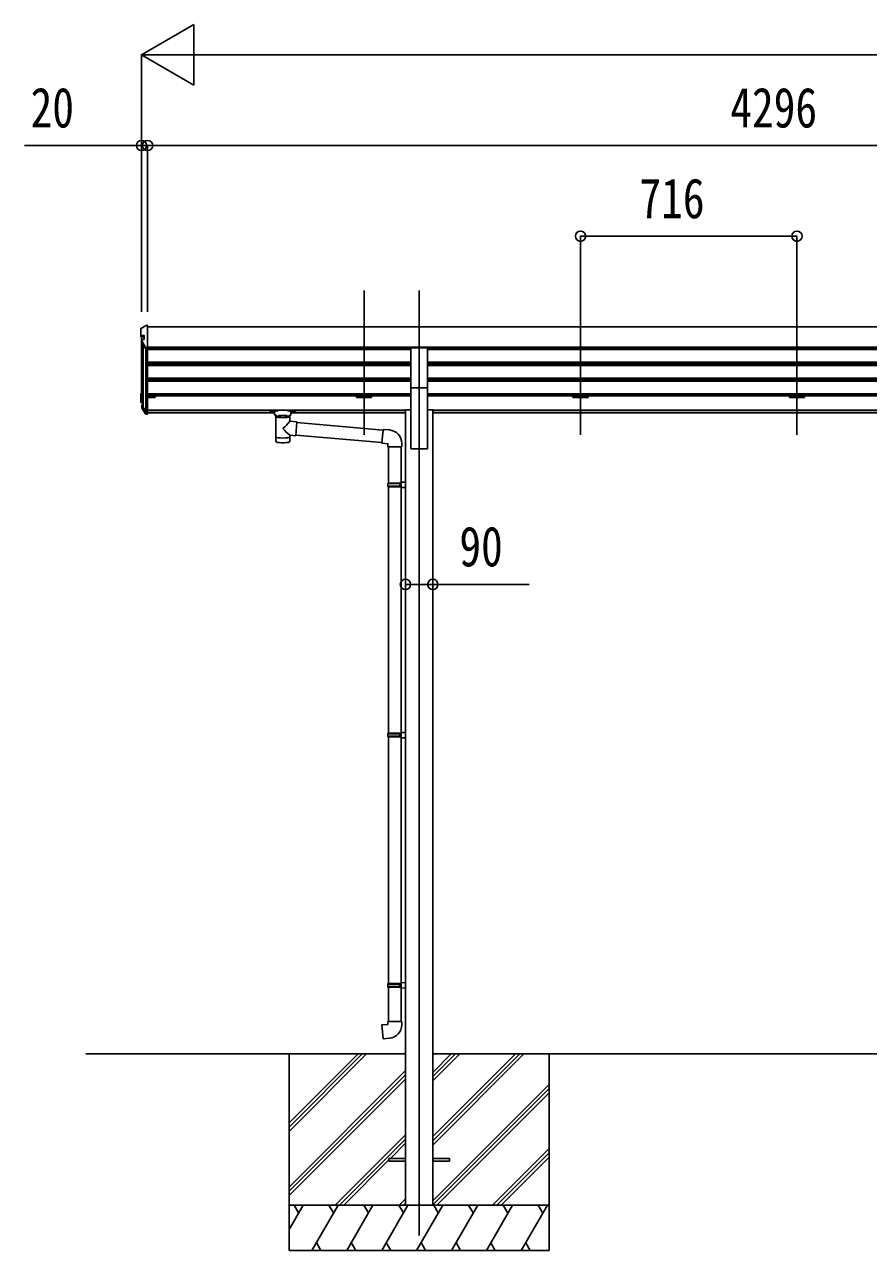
# Model space of a CAD drawing. Units: millimetres, scale not verified. Extents: x -16820 to 16820, y -11880 to 11880.
# Drawn here: x -7777 to -4985, y -6850 to -2797 of the extents above; entities that cross this region are included whole.
import ezdxf
from ezdxf.enums import TextEntityAlignment as Align

# ---------------------------------------------------------------- set-up
doc = ezdxf.new("R2010")
doc.units = ezdxf.units.MM
doc.header["$LTSCALE"] = 50
for name, color, linetype in [('0-4_YKK_12', 2, 'Continuous'), ('0-5_YKK_13', 4, 'Continuous'), ('0-6_YKK_A1', 4, 'Continuous'), ('0-7_YKK_D', 6, 'Continuous')]:
    doc.layers.add(name, color=color, linetype=linetype)
doc.styles.add('ＭＳ ゴシック', font='')
doc.styles.get('ＭＳ ゴシック').set_extended_font_data('MS Gothic')

msp = doc.modelspace()

# ---------------------------------------------------------------- linework, layer by layer
at = {"layer": '0-4_YKK_12'}
for p, q in [((-6653.91, -3675.6), (-6653.91, -4153.12)), ((-6471.72, -3675.6), (-6471.72, -4153.12)), ((-5937.91, -3675.6), (-5937.91, -4153.12)), ((-5221.91, -3675.6), (-5221.91, -4153.12)), ((-6471.72, -4106.44), (-6471.72, -6800.01))]:
    msp.add_line(p, q, dxfattribs=at)
at = {"layer": '0-5_YKK_13'}
for p, q in [((-7391.92, -3823.14), (-7391.92, -3802.11)), ((-7370.94, -3790.81), (-7369.92, -3790.81)), ((-7369.92, -3864.88), (-7369.92, -3790.81)), ((-7391.92, -3827.71), (-7391.92, -3823.14)), ((-7389.92, -3829.7), (-7381.12, -3829.7)), ((-7389.55, -3840.48), (-7389.55, -3844.66)), ((-7389.31, -3845.61), (-7377.69, -3866.95)), ((-7375.93, -3864.88), (-7369.92, -3864.88)), ((-7375.93, -3867.99), (-7369.92, -3867.99)), ((-6499.22, -3997.44), (-6499.22, -3865.64)), ((-6499.22, -3865.64), (-6444.22, -3865.64)), ((-6444.22, -3997.44), (-6444.22, -3865.64)), ((-6499.22, -3997.44), (-6444.22, -3997.44)), ((-7391.92, -4018.26), (-7391.92, -4039.18)), ((-7391.92, -4045.74), (-7391.92, -4039.18)), ((-7390.42, -4018.26), (-7390.42, -4039.18)), ((-7389.92, -4039.67), (-7385.15, -4039.67)), ((-7389.92, -4041.16), (-7385.15, -4041.16)), ((-7385.15, -4047.7), (-7389.92, -4047.7)), ((-7389.55, -4056.12), (-7389.55, -4062.28)), ((-7389.31, -4057.07), (-7377.69, -4078.41)), ((-7387.99, -4056.36), (-7376.37, -4077.7)), ((-7384.95, -4054.09), (-7387.66, -4054.14)), ((-7384.95, -4055.49), (-7387.58, -4055.63)), ((-7384.95, -4056.01), (-7387.58, -4056.15)), ((-7386.8, -4058.02), (-7376.2, -4077.47)), ((-7375.93, -4077.96), (-7369.92, -4077.96)), ((-7375.93, -4079.45), (-7369.92, -4079.45)), ((-7375.93, -4084.55), (-7369.92, -4084.55)), ((-7369.92, -4077.96), (-7369.92, -4077.69)), ((-7369.92, -4079.45), (-7369.92, -4077.96)), ((-7369.92, -4084.55), (-7369.92, -4079.45)), ((-6965.21, -4075.67), (-6965.21, -4073.66)), ((-6949.71, -4086.28), (-6949.71, -4075.78)), ((-6944.06, -4093.85), (-6949.71, -4086.28)), ((-6948.76, -4074.06), (-6948.76, -4071.94)), ((-6896.67, -4071.94), (-6948.76, -4071.94)), ((-6948.76, -4074.06), (-6938.6, -4074.06)), ((-6945.62, -4093.28), (-6945.62, -4163.69)), ((-6944.05, -4093.86), (-6944.04, -4094.37)), ((-6937.29, -4089.63), (-6937.29, -4095.54)), ((-6937.29, -4089.63), (-6908.13, -4089.63)), ((-6937.29, -4089.63), (-6937.29, -4095.54)), ((-6908.13, -4089.63), (-6908.13, -4095.54)), ((-6908.13, -4089.63), (-6908.13, -4095.54)), ((-6906.82, -4074.06), (-6896.67, -4074.06)), ((-6901.38, -4094.37), (-6901.37, -4093.86)), ((-6901.36, -4093.85), (-6895.71, -4086.28)), ((-6899.82, -4108.31), (-6899.82, -4093.28)), ((-6896.67, -4074.06), (-6896.67, -4071.94)), ((-6895.71, -4086.28), (-6895.71, -4075.78)), ((-6880.21, -4075.67), (-6880.21, -4073.66)), ((-6899.81, -4108.31), (-6875.89, -4110.41)), ((-6875.89, -4110.41), (-6879.88, -4156.03)), ((-6876.06, -4112.3), (-6591.01, -4137.24)), ((-6876.03, -4112), (-6876.03, -4112)), ((-6945.62, -4163.69), (-6945.62, -4165.18)), ((-6945.62, -4165.18), (-6945.62, -4173.11)), ((-6899.82, -4163.69), (-6899.82, -4154.29)), ((-6899.82, -4165.18), (-6899.82, -4163.69)), ((-6899.82, -4173.11), (-6899.82, -4165.18)), ((-6879.88, -4156.03), (-6899.81, -4154.29)), ((-6879.9, -4156.03), (-6879.88, -4156.02)), ((-6879.72, -4154.14), (-6594.67, -4179.08)), ((-6570, -4137.07), (-6590.83, -4135.25)), ((-6574.92, -4192.81), (-6528.92, -4192.81)), ((-6572.92, -4192.81), (-6572.92, -4312.58)), ((-6530.92, -4192.81), (-6530.92, -4310.02)), ((-6528.92, -4192.81), (-6528.92, -4181.9)), ((-6574.92, -4314.58), (-6573.92, -4312.58)), ((-6574.92, -4314.58), (-6530.92, -4314.58)), ((-6574.92, -4314.58), (-6574.92, -4322.58)), ((-6574.92, -4322.58), (-6530.92, -4322.58)), ((-6574.92, -4322.58), (-6573.92, -4324.58)), ((-6573.92, -4312.58), (-6530.92, -4312.58)), ((-6573.92, -4324.58), (-6530.92, -4324.58)), ((-6572.92, -4324.58), (-6572.92, -5139.95)), ((-6535.39, -4314.58), (-6535.82, -4312.58)), ((-6532.92, -4310.08), (-6516.92, -4309.61)), ((-6532.92, -4312.08), (-6532.92, -4310.08)), ((-6532.92, -4312.08), (-6530.92, -4312.08)), ((-6532.92, -4327.08), (-6532.92, -4325.08)), ((-6532.92, -4327.08), (-6516.92, -4327.55)), ((-6530.92, -4327.14), (-6530.92, -5137.39)), ((-6516.92, -4309.61), (-6516.92, -4327.55)), ((-6574.92, -5141.95), (-6573.92, -5139.95)), ((-6574.92, -5141.95), (-6530.92, -5141.95)), ((-6574.92, -5141.95), (-6574.92, -5149.95)), ((-6573.92, -5139.95), (-6530.92, -5139.95)), ((-6535.39, -5141.95), (-6535.82, -5139.95)), ((-6532.92, -5137.45), (-6516.92, -5136.98)), ((-6532.92, -5139.45), (-6532.92, -5137.45)), ((-6532.92, -5139.45), (-6530.92, -5139.45)), ((-6516.92, -5136.98), (-6516.92, -5154.92)), ((-6574.92, -5149.95), (-6530.92, -5149.95)), ((-6574.92, -5149.95), (-6573.92, -5151.95)), ((-6573.92, -5151.95), (-6530.92, -5151.95)), ((-6572.92, -5151.95), (-6572.92, -5967.33)), ((-6532.92, -5154.45), (-6532.92, -5152.45)), ((-6532.92, -5154.45), (-6516.92, -5154.92)), ((-6530.92, -5154.51), (-6530.92, -5964.77)), ((-6574.92, -5969.33), (-6573.92, -5967.33)), ((-6574.92, -5969.33), (-6530.92, -5969.33)), ((-6574.92, -5969.33), (-6574.92, -5977.33)), ((-6574.92, -5977.33), (-6530.92, -5977.33)), ((-6574.92, -5977.33), (-6573.92, -5979.33)), ((-6573.92, -5967.33), (-6530.92, -5967.33)), ((-6573.92, -5979.33), (-6530.92, -5979.33)), ((-6572.92, -5979.33), (-6572.92, -6092.44)), ((-6535.39, -5969.33), (-6535.82, -5967.33)), ((-6532.92, -5964.83), (-6516.92, -5964.36)), ((-6532.92, -5966.83), (-6532.92, -5964.83)), ((-6532.92, -5966.83), (-6530.92, -5966.83)), ((-6532.92, -5981.83), (-6532.92, -5979.83)), ((-6532.92, -5981.83), (-6516.92, -5982.3)), ((-6530.92, -5981.89), (-6530.92, -6092.44)), ((-6516.92, -5964.36), (-6516.92, -5982.3)), ((-6574.92, -6092.44), (-6528.92, -6092.44)), ((-6574.92, -6102.44), (-6574.92, -6092.44)), ((-6528.92, -6092.44), (-6528.92, -6103.36)), ((-6571.92, -6545.45), (-6571.92, -6554.45)), ((-6571.92, -6545.45), (-6516.92, -6545.45)), ((-6571.92, -6554.45), (-6516.92, -6554.45)), ((-6426.72, -6545.45), (-6371.72, -6545.45)), ((-6426.72, -6554.45), (-6371.72, -6554.45)), ((-6371.72, -6545.45), (-6371.72, -6554.45))]:
    msp.add_line(p, q, dxfattribs=at)
for points in [[(-7370.94, -3790.81), (-7371.6, -3790.91), (-7371.85, -3791.02)], [(-7381.12, -3838.08), (-7381.12, -3825.16), (-7389.92, -3825.16)], [(-7389.31, -3845.61), (-7389.49, -3845.14), (-7389.55, -3844.66)], [(-7386.92, -4057.55), (-7386.89, -4057.79), (-7386.8, -4058.02)], [(-6937.29, -4095.54), (-6938.11, -4094.78), (-6938.55, -4094.37), (-6940.13, -4092.88), (-6940.54, -4092.48), (-6941.64, -4091.45), (-6942.18, -4090.98), (-6942.83, -4090.44), (-6944.01, -4089.53), (-6945.15, -4088.74), (-6946.21, -4088.08), (-6947.18, -4087.52), (-6948.01, -4087.08), (-6949.16, -4086.52), (-6949.71, -4086.27)], [(-6937.29, -4089.63), (-6935.53, -4091.46), (-6933.71, -4092.85)], [(-6933.71, -4092.85), (-6932.59, -4093.55), (-6931.44, -4094.18), (-6930.25, -4094.73), (-6929.03, -4095.2), (-6927.8, -4095.58), (-6926.54, -4095.88), (-6925.27, -4096.1), (-6923.99, -4096.23), (-6922.71, -4096.27), (-6921.43, -4096.23), (-6920.15, -4096.1), (-6918.88, -4095.88), (-6917.62, -4095.58), (-6916.39, -4095.2), (-6915.17, -4094.73), (-6913.99, -4094.18), (-6912.83, -4093.55), (-6911.71, -4092.85)], [(-6908.13, -4089.63), (-6909.9, -4091.46), (-6911.71, -4092.85)], [(-6908.13, -4095.54), (-6907.31, -4094.78), (-6906.87, -4094.37), (-6905.29, -4092.88), (-6904.88, -4092.48), (-6903.78, -4091.45), (-6903.24, -4090.98), (-6902.59, -4090.44), (-6901.41, -4089.53), (-6900.27, -4088.74), (-6899.21, -4088.08), (-6898.25, -4087.52), (-6897.41, -4087.08), (-6896.26, -4086.52), (-6895.71, -4086.27)], [(-6590.83, -4135.25), (-6594.84, -4181.07), (-6574.92, -4182.81), (-6574.92, -4192.81)], [(-6535.39, -4314.58), (-6535.39, -4322.58), (-6535.82, -4324.58)], [(-6532.92, -4325.08), (-6530.92, -4325.08), (-6530.92, -4312.08)], [(-6535.39, -5141.95), (-6535.39, -5149.95), (-6535.82, -5151.95)], [(-6532.92, -5152.45), (-6530.92, -5152.45), (-6530.92, -5139.45)], [(-6535.39, -5969.33), (-6535.39, -5977.33), (-6535.82, -5979.33)], [(-6532.92, -5979.83), (-6530.92, -5979.83), (-6530.92, -5966.83)], [(-6570, -6148.18), (-6590.83, -6150.01), (-6594.84, -6104.18), (-6574.92, -6102.44)]]:
    msp.add_lwpolyline(points, dxfattribs=at)
for centre, radius, start, end in [((-7389.93, -3802.12), 1.99, 92.61029, 179.78273), ((-7389.91, -3823.15), 2.01, 179.65646, 269.73028), ((-7389.93, -3827.71), 2, 180.1578, 270.15693), ((-7387.51, -3840.48), 2.05, 94.16146, 208.53562), ((-7375.91, -3862.91), 1.98, 206.22789, 269.52692), ((-7375.93, -3865.99), 2, 208.65684, 270.0631), ((-7389.93, -4018.27), 1.99, 95.57947, 179.8532), ((-7389.93, -4039.17), 2, 180.1578, 270.15693), ((-7389.95, -4045.72), 1.98, 180.53254, 270.72538), ((-7389.92, -4018.27), 0.498, 113.46256, 179.8532), ((-7389.92, -4018.79), 0.498, 113.46256, 179.8532), ((-7389.92, -4039.17), 0.499, 180.1578, 270.15693), ((-7388.92, -4038.7), 0.996, 180.13284, 257.20178), ((-7387.56, -4056.12), 1.99, 92.73844, 208.43621), ((-7387.76, -4062.31), 1.79, 179.20521, 209.83812), ((-7387.56, -4056.12), 0.497, 92.73844, 208.43621), ((-7387.55, -4056.65), 0.5, 92.92822, 148.19941), ((-7375.93, -4077.45), 2, 208.65684, 270.0631), ((-7375.96, -4082.53), 2.02, 210.93953, 270.83929), ((-7375.93, -4077.46), 0.5, 208.65684, 270.0631), ((-7375.33, -4076.99), 1, 208.65405, 257.13177), ((-7370.22, -4077.69), 0.298, 293.5963, 359.91972), ((-7002.91, -4032.82), 127.78, 308.87342, 323.78673), ((-6809.13, -4036.88), 148.36, 220.03306, 232.31976), ((-6940.62, -4173.11), 5, 180, 259.32659), ((-6904.82, -4173.11), 5, 280.67342, 0), ((-6573.92, -4181.9), 45, 0, 85), ((-6573.92, -6103.36), 45, 275, 0)]:
    msp.add_arc(centre, radius, start, end, dxfattribs=at)
for centre, major_axis, ratio, start_param, end_param in [((-7514.49, -3818.52), (2175.25, 113.38), 0.005463, 1.5132142, 1.5132624), ((-7402.67, -3818.52), (222.61, 113.61), 0.042479, 1.4102522, 1.4918239), ((-7408, -3818.52), (-61.55, 113.97), 0.043861, 4.2804044, 4.4860427), ((-6785.79, -3818.52), (2175.25, 113.38), 0.005463, 1.847733, 1.8508593), ((-7408, -4017.54), (-61.55, 113.97), 0.043861, 1.9592168, 2.1648551), ((-6948.76, -4075.67), (16.45, 0), 0.098162, 1.5707963, 4.6543397), ((-6948.76, -4073.66), (-16.45, 0), 0.104529, 4.712389, 6.2831853), ((-6938.6, -4075.78), (11.11, 0), 0.152515, 1.5707963, 3.1415927), ((-6922.72, -4093.28), (22.9, 0), 0.130526, 2.9082195, 6.5147838), ((-6922.71, -4093.49), (-21.53, 0), 0.129428, 0.1297924, 3.0084543), ((-6906.82, -4075.78), (-11.11, 0), 0.152515, 3.1415927, 4.712389), ((-6896.67, -4073.66), (16.45, 0), 0.104529, 6.2831853, 7.8539816), ((-6896.67, -4075.67), (-16.45, 0), 0.098162, 1.6288456, 4.712389), ((-6922.72, -4160.7), (22.9, 0), 0.130526, 3.1415927, 6.2831853), ((-6922.72, -4176.32), (22.9, 0), 0.130526, 3.7473022, 5.6774759)]:
    msp.add_ellipse(centre, major_axis=major_axis, ratio=ratio, start_param=start_param, end_param=end_param, dxfattribs=at)
for centre, major_axis in [((-6957.71, -4075.69), (3, 0)), ((-6887.71, -4075.69), (-3, 0))]:
    msp.add_ellipse(centre, major_axis=major_axis, ratio=0.107858, dxfattribs=at)
at = {"layer": '0-6_YKK_A1'}
for p, q in [((-7369.92, -3792.02), (-7369.92, -4080.59)), ((-3073.71, -3796.6), (-7369.72, -3796.6)), ((-7389.92, -3829.7), (-7389.92, -4038.7)), ((-7384.95, -3853.61), (-7384.95, -4061.04)), ((-7375.92, -3867.99), (-7375.93, -4077.79)), ((-3073.71, -3863.2), (-7369.73, -3863.2)), ((-7369.72, -3866.45), (-6499.22, -3866.45)), ((-6499.22, -3866.56), (-7369.72, -3866.56)), ((-7369.72, -3871), (-6499.22, -3871)), ((-7344.72, -3871), (-7344.72, -3866.56)), ((-6678.91, -3871), (-6678.91, -3866.56)), ((-6628.91, -3871), (-6628.91, -3866.56)), ((-3999.22, -3866.45), (-6444.22, -3866.45)), ((-3999.22, -3871), (-6444.22, -3871)), ((-5962.91, -3871), (-5962.91, -3866.56)), ((-5912.91, -3871), (-5912.91, -3866.56)), ((-5246.91, -3871), (-5246.91, -3866.56)), ((-5196.91, -3871), (-5196.91, -3866.56)), ((-7369.72, -3912.87), (-6499.22, -3912.87)), ((-7369.72, -3914.37), (-6499.22, -3914.37)), ((-7369.72, -3918.69), (-6499.22, -3918.69)), ((-7369.72, -3923.57), (-6499.22, -3923.57)), ((-7344.72, -3923.57), (-7344.72, -3918.69)), ((-6678.91, -3923.57), (-6678.91, -3918.69)), ((-6628.91, -3923.57), (-6628.91, -3918.69)), ((-3999.22, -3912.87), (-6444.22, -3912.87)), ((-3999.22, -3914.37), (-6444.22, -3914.37)), ((-3999.22, -3918.69), (-6444.22, -3918.69)), ((-3999.22, -3923.57), (-6444.22, -3923.57)), ((-5962.91, -3923.57), (-5962.91, -3918.69)), ((-5912.91, -3923.57), (-5912.91, -3918.69)), ((-5246.91, -3923.57), (-5246.91, -3918.69)), ((-5196.91, -3923.57), (-5196.91, -3918.69)), ((-7369.72, -3965.45), (-6499.22, -3965.45)), ((-7369.72, -3966.95), (-6499.22, -3966.95)), ((-7369.72, -3971.26), (-6499.22, -3971.26)), ((-7344.72, -3976.15), (-7344.72, -3971.26)), ((-6678.91, -3976.15), (-6678.91, -3971.26)), ((-6628.91, -3976.15), (-6628.91, -3971.26)), ((-3999.22, -3965.45), (-6444.22, -3965.45)), ((-3999.22, -3966.95), (-6444.22, -3966.95)), ((-3999.22, -3971.26), (-6444.22, -3971.26)), ((-5962.91, -3976.15), (-5962.91, -3971.26)), ((-5912.91, -3976.15), (-5912.91, -3971.26)), ((-5246.91, -3976.15), (-5246.91, -3971.26)), ((-5196.91, -3976.15), (-5196.91, -3971.26)), ((-7369.72, -3976.15), (-6499.22, -3976.15)), ((-6499.22, -3997.44), (-6499.22, -4200.01)), ((-3999.22, -3976.15), (-6444.22, -3976.15)), ((-6444.22, -3997.44), (-6444.22, -4200.01)), ((-7369.72, -4018.03), (-6499.22, -4018.03)), ((-7369.72, -4019.53), (-6499.22, -4019.53)), ((-7369.72, -4023.84), (-6499.22, -4023.84)), ((-7344.72, -4029.36), (-7369.72, -4029.36)), ((-7344.72, -4023.84), (-7344.72, -4029.36)), ((-7344.72, -4024.2), (-6499.22, -4024.2)), ((-6678.91, -4023.84), (-6678.91, -4029.36)), ((-6678.91, -4023.84), (-6678.91, -4029.36)), ((-6678.91, -4029.36), (-6653.91, -4029.36)), ((-6628.91, -4029.36), (-6653.91, -4029.36)), ((-6628.91, -4023.84), (-6628.91, -4029.36)), ((-6628.91, -4023.84), (-6628.91, -4029.36)), ((-3999.22, -4018.03), (-6444.22, -4018.03)), ((-3999.22, -4019.53), (-6444.22, -4019.53)), ((-3999.22, -4023.84), (-6444.22, -4023.84)), ((-5962.91, -4024.2), (-6444.22, -4024.2)), ((-5962.91, -4023.84), (-5962.91, -4029.36)), ((-5962.91, -4023.84), (-5962.91, -4029.36)), ((-5962.91, -4029.36), (-5937.91, -4029.36)), ((-5912.91, -4029.36), (-5937.91, -4029.36)), ((-5912.91, -4023.84), (-5912.91, -4029.36)), ((-5912.91, -4023.84), (-5912.91, -4029.36)), ((-3999.22, -4024.2), (-5912.91, -4024.2)), ((-5246.91, -4023.84), (-5246.91, -4029.36)), ((-5246.91, -4023.84), (-5246.91, -4029.36)), ((-5246.91, -4029.36), (-5221.91, -4029.36)), ((-5196.91, -4029.36), (-5221.91, -4029.36)), ((-5196.91, -4023.84), (-5196.91, -4029.36)), ((-5196.91, -4023.84), (-5196.91, -4029.36)), ((-6516.92, -4071.43), (-7369.92, -4071.43)), ((-6962.64, -4072.84), (-7369.92, -4072.84)), ((-6949.71, -4080.52), (-7369.92, -4080.52)), ((-6516.92, -4080.52), (-6895.71, -4080.52)), ((-6516.92, -4072.84), (-6882.78, -4072.84)), ((-6516.92, -4071.01), (-6516.92, -6699.95)), ((-6516.92, -4071.01), (-6499.22, -4071.01)), ((-6426.52, -4071.01), (-6444.22, -4071.01)), ((-6426.52, -4071.01), (-6426.52, -6700.01)), ((-4016.92, -4071.43), (-6426.52, -4071.43)), ((-4016.92, -4072.84), (-6426.52, -4072.84)), ((-4016.92, -4080.52), (-6426.52, -4080.52)), ((-6499.22, -4200.01), (-6444.22, -4200.01)), ((-7573.92, -6200.01), (-6516.92, -6200.01)), ((-6901.92, -6442.19), (-6659.68, -6199.95)), ((-6901.92, -6428.04), (-6673.82, -6199.95)), ((-6901.92, -6456.33), (-6645.59, -6200.01)), ((-6901.92, -6200.01), (-6901.92, -6849.95)), ((-6426.92, -6200.01), (-4016.92, -6200.01)), ((-6426.52, -6289.3), (-6337.17, -6199.95)), ((-6426.52, -6275.15), (-6351.31, -6199.95)), ((-6426.52, -6261.01), (-6365.45, -6199.95)), ((-6426.52, -6289.3), (-6337.17, -6199.95)), ((-6426.52, -6275.15), (-6351.31, -6199.95)), ((-6426.52, -6261.01), (-6365.45, -6199.95)), ((-6426.52, -6501.43), (-6125.09, -6200.01)), ((-6426.52, -6487.29), (-6139.24, -6200.01)), ((-6426.52, -6473.14), (-6153.38, -6200.01)), ((-6426.52, -6501.43), (-6125.09, -6200.01)), ((-6426.52, -6487.29), (-6139.24, -6200.01)), ((-6426.52, -6473.14), (-6153.38, -6200.01)), ((-6041.92, -6200.01), (-6041.92, -6849.95)), ((-6901.92, -6640.17), (-6516.92, -6255.18)), ((-6901.92, -6654.32), (-6516.92, -6269.32)), ((-6901.92, -6668.46), (-6516.92, -6283.46)), ((-6426.52, -6685.27), (-6041.92, -6300.68)), ((-6426.52, -6685.27), (-6041.92, -6300.68)), ((-6426.52, -6699.42), (-6041.92, -6314.82)), ((-6426.52, -6699.42), (-6041.92, -6314.82)), ((-6412.91, -6699.95), (-6041.92, -6328.96)), ((-6412.91, -6699.95), (-6041.92, -6328.96)), ((-6749.56, -6699.95), (-6516.92, -6467.31)), ((-6735.42, -6699.95), (-6516.92, -6481.45)), ((-6566.77, -6545.45), (-6516.92, -6495.59)), ((-6229.06, -6699.95), (-6041.92, -6512.81)), ((-6721.27, -6699.95), (-6571.92, -6550.59)), ((-6214.92, -6699.95), (-6041.92, -6526.95)), ((-6200.77, -6699.95), (-6041.92, -6541.09)), ((-6537.43, -6699.95), (-6516.92, -6679.44)), ((-6041.92, -6699.95), (-6901.92, -6699.95)), ((-6901.92, -6780.43), (-6855.45, -6699.95)), ((-6870.45, -6725.93), (-6885.45, -6699.95)), ((-6826.59, -6849.95), (-6739.99, -6699.95)), ((-6754.99, -6725.93), (-6769.99, -6699.95)), ((-6711.12, -6849.95), (-6624.52, -6699.95)), ((-6639.52, -6725.93), (-6654.52, -6699.95)), ((-6595.65, -6849.95), (-6509.05, -6699.95)), ((-6524.05, -6725.93), (-6539.05, -6699.95)), ((-6523.28, -6699.95), (-6516.92, -6693.58)), ((-6480.18, -6849.95), (-6393.58, -6699.95)), ((-6408.58, -6725.93), (-6423.58, -6699.95)), ((-6364.71, -6849.95), (-6278.11, -6699.95)), ((-6293.11, -6725.93), (-6308.11, -6699.95)), ((-6249.24, -6849.95), (-6162.64, -6699.95)), ((-6178.11, -6726.75), (-6193.59, -6699.95)), ((-6133.77, -6849.95), (-6047.17, -6699.95)), ((-6062.64, -6726.75), (-6078.12, -6699.95)), ((-6901.92, -6849.95), (-6041.92, -6849.95)), ((-6811.59, -6823.97), (-6796.59, -6849.95)), ((-6696.12, -6823.97), (-6681.12, -6849.95)), ((-6580.65, -6823.97), (-6565.65, -6849.95)), ((-6465.18, -6823.97), (-6450.18, -6849.95)), ((-6349.71, -6823.97), (-6334.71, -6849.95)), ((-6234.72, -6824.79), (-6220.19, -6849.95)), ((-6119.25, -6824.79), (-6104.72, -6849.95))]:
    msp.add_line(p, q, dxfattribs=at)
at = {"layer": '0-7_YKK_D'}
for p, q in [((-7389.92, -2896.59), (-7216.72, -2796.59)), ((-7216.72, -2996.59), (-7216.72, -2796.59)), ((-7389.92, -3746.6), (-7389.92, -2895.59)), ((-7389.92, -2896.59), (-7216.72, -2996.59)), ((-7389.92, -2896.59), (-7043.51, -2896.59)), ((-7189.92, -2896.59), (1042.08, -2896.59)), ((-7389.92, -3196.59), (-7777.12, -3196.59)), ((-7389.92, -3746.6), (-7389.92, -3195.59)), ((-7369.92, -3196.59), (-7389.92, -3196.59)), ((-7369.92, -3746.6), (-7369.92, -3195.59)), ((-7369.92, -3746.6), (-7369.92, -3195.59)), ((-7369.92, -3196.59), (-3073.91, -3196.59)), ((-7369.92, -3196.59), (-7301.92, -3196.59)), ((-5937.91, -3674.6), (-5937.91, -3495.59)), ((-5937.91, -3496.59), (-5221.91, -3496.59)), ((-5221.91, -3695.85), (-5221.91, -3495.59))]:
    msp.add_line(p, q, dxfattribs=at)
msp.add_lwpolyline([(-6517.12, -4647.61), (-6426.72, -4647.61), (-6107.52, -4647.61)], dxfattribs=at)
for centre in [(-7389.92, -3196.59), (-7369.92, -3196.59), (-7369.92, -3196.59), (-5937.91, -3496.59), (-5221.91, -3496.59), (-6517.12, -4647.61), (-6426.72, -4647.61)]:
    msp.add_circle(centre, 17, dxfattribs=at)

# ---------------------------------------------------------------- texts
at = {"layer": '0-7_YKK_D', "style": 'ＭＳ ゴシック', "width": 0.8}
for s, p in [('20', (-7757.12, -3176.59)), ('4296', (-5442.71, -3176.59)), ('716', (-5743.11, -3476.59)), ('90', (-6338.72, -4627.61))]:
    msp.add_text(s, height=132, dxfattribs=at).set_placement(p, align=Align.BOTTOM_LEFT)

doc.saveas('drawing.dxf')
